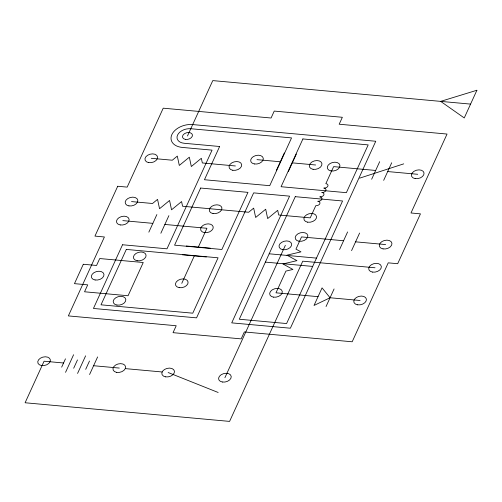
<?xml version="1.0" encoding="UTF-8"?>
<svg xmlns="http://www.w3.org/2000/svg" width="502" height="502" viewBox="0 0 502 502"><rect width="100%" height="100%" fill="white"/><g stroke="black" fill="none" stroke-linecap="round" stroke-linejoin="round"><path stroke-width="0.75" d="M61.664 367.144L65.461 358.836M65.555 372.333L73.587 354.745M73.681 368.242L77.477 359.928M77.572 373.425L85.604 355.836M187.472 135.992L212.773 80.602L470.575 104.102M85.698 369.334L89.488 361.026M148.837 232.15L156.869 214.561M89.582 374.523L97.614 356.935M160.853 233.248L168.885 215.659M181.78 283.335L194.318 255.882M198.334 247.084L206.918 228.284L164.869 224.45M276.295 170.561L284.327 152.972M288.311 171.659L296.343 154.07M224.915 377.699L285.349 245.352M339.565 249.538L347.597 231.949M371.656 179.252L379.688 161.669M326.043 306.546L334.075 288.957M351.576 250.63L359.608 233.047M383.672 180.35L391.704 162.761M330.059 297.755L314.026 305.454L322.058 287.866L330.059 297.755L360.097 300.491M359.645 178.16L403.721 163.859M256.993 159.642L280.311 161.769M292.327 162.861L315.645 164.989M375.672 170.46L333.623 166.626L325.836 183.676A3.219 2.133 -14.2 0 1 327.837 186.148A3.219 2.133 -14.2 0 1 323.828 188.074A3.219 2.133 -14.2 0 1 325.829 190.547A3.219 2.133 -14.2 0 1 321.82 192.473A3.219 2.133 -14.2 0 1 323.821 194.945A3.219 2.133 -14.2 0 1 319.812 196.872A3.219 2.133 -14.2 0 1 321.813 199.344A3.219 2.133 -14.2 0 1 317.804 201.264A3.219 2.133 -14.2 0 1 319.805 203.737A3.219 2.133 -14.2 0 1 315.796 205.663L310.223 217.868L278.692 214.994L277.7 210.325L267.673 218.571L265.683 209.227L255.662 217.473L253.667 208.135L248.659 212.258L182.571 206.234L181.58 201.559L171.552 209.805L169.563 200.467L159.542 208.713L157.546 199.369L152.539 203.492L131.511 201.578M387.688 171.558L417.727 174.294M151.271 158.299L172.299 160.213L177.313 156.091L179.302 165.434L189.329 157.189L191.318 166.532L201.34 158.281L202.337 162.955L235.382 165.967M122.814 220.616L152.853 223.359M343.581 240.74L301.526 236.913L295.954 249.111L300.955 251.86L286.931 255.16L296.939 260.651L282.915 263.958L292.923 269.448L285.914 271.099L275.993 292.823L318.042 296.657M355.592 241.838L385.63 244.574M186.317 245.993L210.351 248.183M269.179 253.799L316.48 258.11M375.038 267.773L302.756 261.184L229.59 421.398L25.1 402.761L44.076 361.214L63.559 362.99M265.382 262.107L312.69 266.418M182.301 254.784L206.335 256.974M93.598 365.726L119.288 368.066M125.293 368.619L162.14 371.976M168.151 372.522L218.163 392.476M117.713 186.255L94.947 236.109L104.41 236.975L68.36 315.909L176.208 325.742L173.046 332.669L241.167 338.875L244.33 331.954L352.178 341.78L388.228 262.847L397.691 263.707L420.456 213.852L410.994 212.986L447.044 134.053L339.189 124.22L342.351 117.292L274.236 111.086L271.074 118.008L163.225 108.181L127.175 187.114L117.713 186.255M83.313 264.259L74.459 283.649L87.706 284.854L84.543 291.781L128.06 295.747L143.239 262.508L99.722 258.543L96.56 265.47L83.313 264.259M122.532 244.756L93.441 308.46L196.564 317.86L253.642 192.875L289.591 196.15L231.723 322.868L290.376 328.214L375.76 141.257L192.693 124.571A16.742 11.094 -14.2 0 0 171.866 134.574A16.742 11.094 -14.2 0 0 182.257 147.419L212.057 150.136L166.997 248.81L122.532 244.756M126.309 249.425L101.015 304.821L192.781 313.185L218.081 257.796L126.309 249.425M200.662 188.043L174.57 245.171L221.878 249.481L247.963 192.36L200.662 188.043M219.631 146.502L204.452 179.735L269.731 185.69L291.549 137.906L190.798 128.725A10.655 7.059 -14.2 0 0 177.539 135.088A10.655 7.059 -14.2 0 0 184.152 143.265L219.631 146.502M302.907 138.941L281.082 186.719L346.361 192.674L368.186 144.896L302.907 138.941M295.264 196.671L239.297 319.234L286.598 323.545L342.571 200.982L295.264 196.671M476.9 90.253L464.25 117.951L440.656 101.373L476.9 90.253M357.524 304.814A6.444 4.267 -14.2 0 0 366.397 299.161A6.444 4.267 -14.2 0 0 356.37 297.491A6.444 4.267 -14.2 0 0 357.524 304.814M273.421 297.146A6.444 4.267 -14.2 0 0 282.287 291.493A6.444 4.267 -14.2 0 0 272.26 289.83A6.444 4.267 -14.2 0 0 273.421 297.146M415.16 178.618A6.444 4.267 -14.2 0 0 424.027 172.964A6.444 4.267 -14.2 0 0 413.999 171.295A6.444 4.267 -14.2 0 0 415.16 178.618M254.42 163.966A6.444 4.267 -14.2 0 0 263.286 158.312A6.444 4.267 -14.2 0 0 253.259 156.643A6.444 4.267 -14.2 0 0 254.42 163.966M313.079 169.312A6.444 4.267 -14.2 0 0 321.945 163.658A6.444 4.267 -14.2 0 0 311.918 161.989A6.444 4.267 -14.2 0 0 313.079 169.312M331.05 170.95A6.444 4.267 -14.2 0 0 339.923 165.296A6.444 4.267 -14.2 0 0 329.896 163.633A6.444 4.267 -14.2 0 0 331.05 170.95M179.208 287.659A6.444 4.267 -14.2 0 0 188.081 282.005A6.444 4.267 -14.2 0 0 178.053 280.336A6.444 4.267 -14.2 0 0 179.208 287.659M307.651 222.191A6.444 4.267 -14.2 0 0 316.524 216.538A6.444 4.267 -14.2 0 0 306.49 214.869A6.444 4.267 -14.2 0 0 307.651 222.191M298.954 241.236A6.444 4.267 -14.2 0 0 307.826 235.582A6.444 4.267 -14.2 0 0 297.799 233.913A6.444 4.267 -14.2 0 0 298.954 241.236M383.064 248.904A6.444 4.267 -14.2 0 0 391.93 243.25A6.444 4.267 -14.2 0 0 381.903 241.581A6.444 4.267 -14.2 0 0 383.064 248.904M232.809 170.291A6.444 4.267 -14.2 0 0 241.675 164.637A6.444 4.267 -14.2 0 0 231.648 162.968A6.444 4.267 -14.2 0 0 232.809 170.291M148.705 162.623A6.444 4.267 -14.2 0 0 157.572 156.969A6.444 4.267 -14.2 0 0 147.544 155.3A6.444 4.267 -14.2 0 0 148.705 162.623M120.242 224.946A6.444 4.267 -14.2 0 0 129.114 219.292A6.444 4.267 -14.2 0 0 119.087 217.623A6.444 4.267 -14.2 0 0 120.242 224.946M204.352 232.608A6.444 4.267 -14.2 0 0 213.218 226.954A6.444 4.267 -14.2 0 0 203.191 225.291A6.444 4.267 -14.2 0 0 204.352 232.608M128.939 205.902A6.444 4.267 -14.2 0 0 137.805 200.248A6.444 4.267 -14.2 0 0 127.778 198.579A6.444 4.267 -14.2 0 0 128.939 205.902M213.043 213.57A6.444 4.267 -14.2 0 0 221.915 207.916A6.444 4.267 -14.2 0 0 211.888 206.247A6.444 4.267 -14.2 0 0 213.043 213.57M185.451 139.399A5.076 3.363 -14.2 0 0 192.435 134.95A5.076 3.363 -14.2 0 0 184.541 133.632A5.076 3.363 -14.2 0 0 185.451 139.399M372.465 272.097A6.444 4.267 -14.2 0 0 381.338 266.443A6.444 4.267 -14.2 0 0 371.311 264.774A6.444 4.267 -14.2 0 0 372.465 272.097M222.342 382.022A6.444 4.267 -14.2 0 0 231.215 376.368A6.444 4.267 -14.2 0 0 221.187 374.699A6.444 4.267 -14.2 0 0 222.342 382.022M282.783 249.676A6.444 4.267 -14.2 0 0 291.649 244.022A6.444 4.267 -14.2 0 0 281.622 242.353A6.444 4.267 -14.2 0 0 282.783 249.676M165.578 376.851A6.444 4.267 -14.2 0 0 174.451 371.198A6.444 4.267 -14.2 0 0 164.424 369.528A6.444 4.267 -14.2 0 0 165.578 376.851M137.19 260.751A6.444 4.267 -14.2 0 0 146.063 255.098A6.444 4.267 -14.2 0 0 136.029 253.428A6.444 4.267 -14.2 0 0 137.19 260.751M116.953 305.065A6.444 4.267 -14.2 0 0 125.82 299.412A6.444 4.267 -14.2 0 0 115.793 297.742A6.444 4.267 -14.2 0 0 116.953 305.065M95.104 279.99A6.444 4.267 -14.2 0 0 103.97 274.337A6.444 4.267 -14.2 0 0 93.943 272.674A6.444 4.267 -14.2 0 0 95.104 279.99M41.503 365.538A6.444 4.267 -14.2 0 0 50.369 359.884A6.444 4.267 -14.2 0 0 40.342 358.215A6.444 4.267 -14.2 0 0 41.503 365.538M116.715 372.396A6.444 4.267 -14.2 0 0 125.582 366.742A6.444 4.267 -14.2 0 0 115.554 365.073A6.444 4.267 -14.2 0 0 116.715 372.396"/></g></svg>
